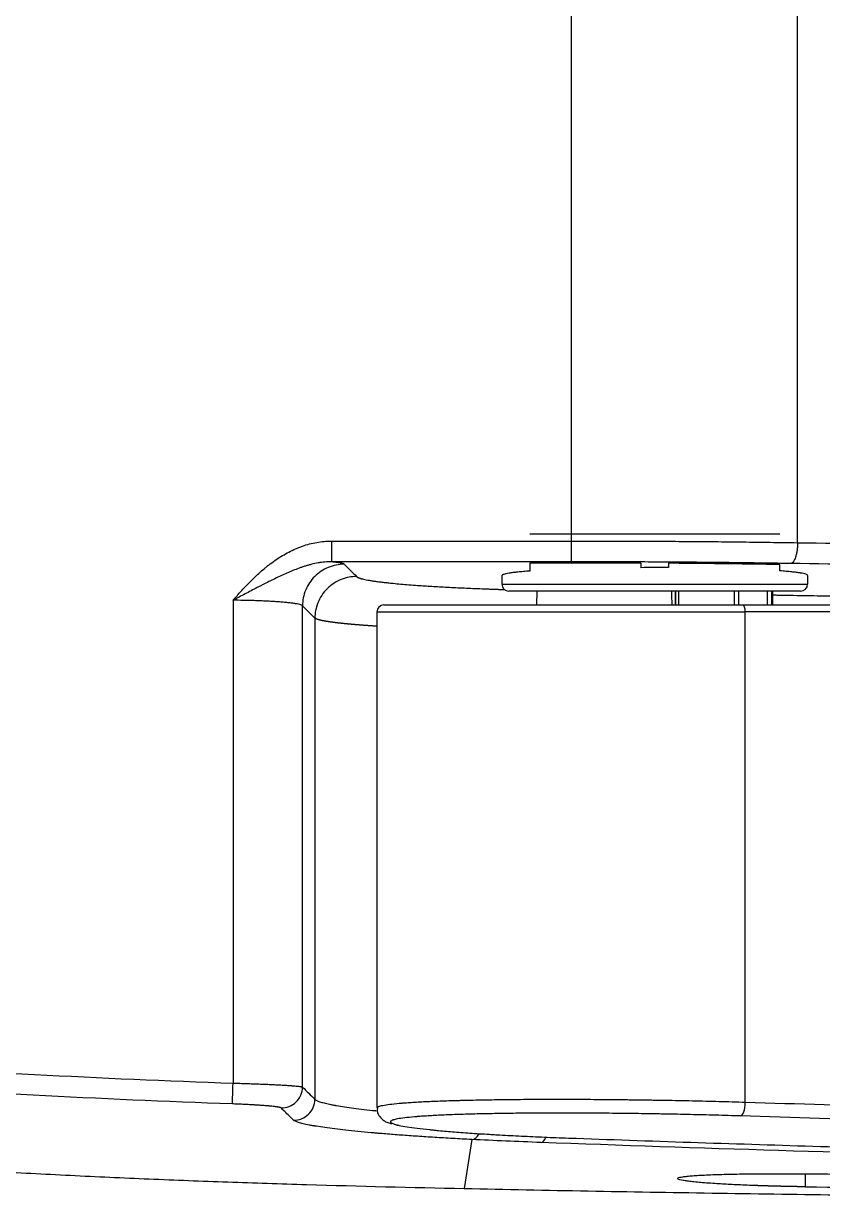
# Model space of a CAD drawing. Header units: millimetres. Extents: x -33000 to 294000, y 0 to 42408.
# Drawn here: x 19338.2 to 19395.7, y 16904.7 to 16989.3 of the extents above; entities that cross this region are included whole.
import ezdxf

# ---------------------------------------------------------------- set-up
doc = ezdxf.new("R2010")
doc.units = ezdxf.units.MM
doc.header["$LTSCALE"] = 50
doc.layers.add('arch', color=8, linetype='Continuous')

msp = doc.modelspace()

# ---------------------------------------------------------------- linework, layer by layer
at = {"layer": 'arch', "linetype": 'Continuous'}
for p, q in [((19374.592, 16952.54), (19392.592, 16952.551)), ((19372.592, 16949.537), (19372.592, 16948.926)), ((19394.592, 16949.55), (19394.592, 16948.926)), ((19372.592, 16948.926), (19394.592, 16948.926)), ((19394.092, 16948.426), (19373.092, 16948.426)), ((19375.098, 16948.425), (19375.092, 16947.423)), ((19392.092, 16947.423), (19392.087, 16948.425)), ((19359.13, 16946.477), (19358.235, 16947.363)), ((19358.235, 16912.709), (19358.235, 16947.363)), ((19364.092, 16947.424), (19389.949, 16947.424)), ((19389.949, 16947.424), (19414.834, 16947.424)), ((19359.13, 16946.477), (19359.13, 16911.826)), ((19363.592, 16946.924), (19363.592, 16911.206)), ((19363.592, 16946.924), (19390.112, 16946.924)), ((19414.997, 16946.924), (19390.112, 16946.924)), ((19370.426, 16908.934), (19369.882, 16905.406))]:
    msp.add_line(p, q, dxfattribs=at)
for centre, start, end in [((19373.092, 16948.926), 180, 270), ((19394.092, 16948.926), 270, 0), ((19364.092, 16946.924), 90, 180)]:
    msp.add_arc(centre, 0.5, start, end, dxfattribs=at)
for centre, major_axis, ratio, start_param, end_param in [((19389.949, 16946.924), (0, 0.5), 0.325982, 4.712389, 6.283185), ((19353.241, 16912.992), (-0.053, -1.499), 0.00001, 0.049886, 1.570771), ((19356.737, 16912.709), (-1.053, -1.068), 0.997302, 0.748005, 2.347892), ((19357.632, 16911.826), (-1.053, -1.068), 0.997304, 0.748443, 2.347461), ((19389.786, 16911.627), (0.032, 0.999), 0.32583, 3.194436, 4.722836), ((19370.457, 16910.432), (-0.076, -1.498), 0.514192, 0.058252, 0.785639), ((19375.457, 16910.215), (-0.055, -1.499), 0.325788, 0.052844, 0.730475)]:
    msp.add_ellipse(centre, major_axis=major_axis, ratio=ratio, start_param=start_param, end_param=end_param, dxfattribs=at)
for points, degree in [([(19377.576, 17257.035), (19377.576, 16952.022)], 1), ([(19393.875, 16951.909), (19393.875, 17257.144)], 1), ([(19360.322, 16952.029), (19366.073, 16952.023), (19371.825, 16952.02), (19377.576, 16952.022)], 3), ([(19377.577, 16950.525), (19371.825, 16950.522), (19366.073, 16950.525), (19360.32, 16950.531)], 3), ([(19377.576, 16950.442), (19376.582, 16950.442), (19375.587, 16950.441), (19374.592, 16950.441)], 3), ([(19374.592, 16950.441), (19374.592, 16950.25), (19374.592, 16950.058), (19374.592, 16949.866)], 3), ([(19382.592, 16950.437), (19382.592, 16950.328), (19382.592, 16950.219), (19382.592, 16950.11)], 3), ([(19384.592, 16950.112), (19384.259, 16950.114), (19383.592, 16950.115), (19382.925, 16950.112), (19382.592, 16950.11)], 3), ([(19384.592, 16950.428), (19384.592, 16950.323), (19384.592, 16950.218), (19384.592, 16950.112)], 3), ([(19392.592, 16949.881), (19392.592, 16950.033), (19392.592, 16950.184), (19392.592, 16950.335)], 3), ([(19362.13, 16949.473), (19361.778, 16949.472), (19361.015, 16949.344), (19359.949, 16948.657), (19359.261, 16947.592), (19359.131, 16946.83), (19359.13, 16946.477)], 3), ([(19384.836, 16947.424), (19384.834, 16947.758), (19384.833, 16948.092), (19384.831, 16948.425)], 3), ([(19385.092, 16947.423), (19385.091, 16947.757), (19385.089, 16948.091), (19385.087, 16948.425)], 3), ([(19385.087, 16948.425), (19385.089, 16948.091), (19385.091, 16947.757), (19385.092, 16947.423)], 3), ([(19385.302, 16948.425), (19385.303, 16948.091), (19385.305, 16947.757), (19385.307, 16947.423)], 3), ([(19389.342, 16947.423), (19389.341, 16947.757), (19389.34, 16948.092), (19389.338, 16948.426)], 3), ([(19389.626, 16948.426), (19389.627, 16948.091), (19389.628, 16947.757), (19389.63, 16947.423)], 3), ([(19391.704, 16947.423), (19391.703, 16947.757), (19391.701, 16948.091), (19391.7, 16948.425)], 3), ([(19391.996, 16948.426), (19391.998, 16948.092), (19391.999, 16947.757), (19392.001, 16947.423)], 3), ([(19353.241, 16947.763), (19353.241, 16936.173), (19353.241, 16924.582), (19353.241, 16912.992)], 3), ([(19390.112, 16911.627), (19390.112, 16923.393), (19390.112, 16935.158), (19390.112, 16946.924)], 3), ([(19358.235, 16912.709), (19358.533, 16912.414), (19358.831, 16912.12), (19359.13, 16911.826)], 3), ([(19390.112, 16911.627), (19397.689, 16911.384), (19405.266, 16911.168), (19412.845, 16910.977)], 3), ([(19412.511, 16909.978), (19404.93, 16910.169), (19397.35, 16910.386), (19389.771, 16910.629)], 3), ([(19375.428, 16908.718), (19374.554, 16908.75), (19372.846, 16908.818), (19371.219, 16908.894), (19370.426, 16908.934)], 3), ([(19394.433, 16905.529), (19394.433, 16905.835), (19394.433, 16906.142), (19394.433, 16906.448)], 3)]:
    msp.add_open_spline(points, degree=degree, dxfattribs=at)
for points, knots in [([(19353.24, 16947.763), (19353.241, 16947.766), (19353.242, 16947.768), (19353.245, 16947.772), (19353.245, 16947.773), (19353.246, 16947.775), (19353.247, 16947.775), (19353.247, 16947.775), (19353.247, 16947.775), (19353.247, 16947.775), (19353.248, 16947.776), (19353.248, 16947.776), (19353.253, 16947.781), (19353.257, 16947.785), (19353.268, 16947.797), (19353.276, 16947.805), (19353.298, 16947.831), (19353.312, 16947.847), (19353.357, 16947.898), (19353.386, 16947.931), (19353.474, 16948.032), (19353.533, 16948.099), (19353.711, 16948.299), (19353.83, 16948.432), (19354.072, 16948.694), (19354.194, 16948.824), (19354.442, 16949.081), (19354.569, 16949.207), (19354.825, 16949.456), (19354.955, 16949.578), (19355.22, 16949.816), (19355.354, 16949.933), (19355.56, 16950.104), (19355.629, 16950.161), (19355.769, 16950.272), (19355.84, 16950.326), (19356.053, 16950.488), (19356.197, 16950.592), (19356.49, 16950.791), (19356.639, 16950.887), (19356.942, 16951.069), (19357.096, 16951.156), (19357.41, 16951.319), (19357.57, 16951.396), (19357.814, 16951.503), (19357.938, 16951.554), (19358.063, 16951.602), (19358.147, 16951.633), (19358.189, 16951.649), (19358.4, 16951.723), (19358.57, 16951.775), (19358.913, 16951.866), (19359.086, 16951.904), (19359.434, 16951.966), (19359.61, 16951.99), (19359.964, 16952.022), (19360.142, 16952.03), (19360.322, 16952.029)], [0, 0, 0, 0, 0.000977, 0.000977, 0.001465, 0.001587, 0.001587, 0.001617, 0.001617, 0.001648, 0.001709, 0.001953, 0.001953, 0.003906, 0.003906, 0.007812, 0.007812, 0.015625, 0.015625, 0.03125, 0.03125, 0.0625, 0.0625, 0.125, 0.125, 0.1875, 0.1875, 0.25, 0.25, 0.3125, 0.3125, 0.375, 0.375, 0.40625, 0.40625, 0.4375, 0.4375, 0.5, 0.5, 0.5625, 0.5625, 0.625, 0.625, 0.6875, 0.6875, 0.71875, 0.734375, 0.734375, 0.75, 0.75, 0.8125, 0.8125, 0.875, 0.875, 0.9375, 0.9375, 1, 1, 1, 1]), ([(19360.322, 16952.029), (19360.322, 16951.934), (19360.322, 16951.839), (19360.321, 16951.653), (19360.321, 16951.561), (19360.321, 16951.385), (19360.321, 16951.3), (19360.321, 16951.14), (19360.321, 16951.065), (19360.321, 16950.928), (19360.321, 16950.865), (19360.32, 16950.754), (19360.32, 16950.706), (19360.32, 16950.627), (19360.32, 16950.596), (19360.32, 16950.55), (19360.32, 16950.536), (19360.32, 16950.531)], [0, 0, 0, 0, 0.125, 0.125, 0.25, 0.25, 0.375, 0.375, 0.5, 0.5, 0.625, 0.625, 0.75, 0.75, 0.875, 0.875, 1, 1, 1, 1]), ([(19377.576, 16952.022), (19377.923, 16952.023), (19378.616, 16952.023), (19379.308, 16952.023), (19380, 16952.023), (19380.346, 16952.022), (19381.038, 16952.021), (19381.383, 16952.021), (19382.074, 16952.02), (19382.419, 16952.019), (19383.109, 16952.017), (19383.454, 16952.016), (19383.971, 16952.013), (19384.143, 16952.013), (19384.488, 16952.011), (19384.66, 16952.01), (19385.175, 16952.007), (19385.518, 16952.005), (19386.201, 16952.001), (19386.542, 16951.998), (19387.221, 16951.992), (19387.559, 16951.989), (19388.234, 16951.983), (19388.571, 16951.979), (19389.075, 16951.974), (19389.242, 16951.972), (19389.577, 16951.968), (19389.744, 16951.966), (19390.245, 16951.96), (19390.578, 16951.955), (19391.241, 16951.947), (19391.572, 16951.942), (19392.232, 16951.933), (19392.891, 16951.923), (19393.548, 16951.914), (19393.875, 16951.909)], [0, 0, 0, 0, 0.0625, 0.125, 0.125, 0.1875, 0.1875, 0.25, 0.25, 0.3125, 0.3125, 0.375, 0.375, 0.40625, 0.40625, 0.4375, 0.4375, 0.5, 0.5, 0.5625, 0.5625, 0.625, 0.625, 0.6875, 0.6875, 0.71875, 0.71875, 0.75, 0.75, 0.8125, 0.8125, 0.875, 0.875, 0.9375, 1, 1, 1, 1]), ([(19377.576, 16952.022), (19377.576, 16951.928), (19377.576, 16951.833), (19377.576, 16951.646), (19377.576, 16951.555), (19377.576, 16951.378), (19377.576, 16951.294), (19377.576, 16951.134), (19377.577, 16951.059), (19377.577, 16950.921), (19377.577, 16950.858), (19377.577, 16950.748), (19377.577, 16950.7), (19377.577, 16950.62), (19377.577, 16950.589), (19377.577, 16950.543), (19377.577, 16950.529), (19377.577, 16950.525)], [0, 0, 0, 0, 0.125, 0.125, 0.25, 0.25, 0.375, 0.375, 0.5, 0.5, 0.625, 0.625, 0.75, 0.75, 0.875, 0.875, 1, 1, 1, 1]), ([(19393.875, 16951.909), (19393.874, 16951.814), (19393.87, 16951.719), (19393.855, 16951.532), (19393.845, 16951.441), (19393.82, 16951.264), (19393.805, 16951.179), (19393.769, 16951.019), (19393.749, 16950.944), (19393.704, 16950.807), (19393.68, 16950.744), (19393.628, 16950.634), (19393.6, 16950.586), (19393.543, 16950.506), (19393.513, 16950.475), (19393.453, 16950.429), (19393.422, 16950.416), (19393.391, 16950.411)], [0, 0, 0, 0, 0.125, 0.125, 0.25, 0.25, 0.375, 0.375, 0.5, 0.5, 0.625, 0.625, 0.75, 0.75, 0.875, 0.875, 1, 1, 1, 1]), ([(19393.875, 16951.909), (19397.461, 16951.854), (19401.047, 16951.802), (19408.218, 16951.705), (19411.804, 16951.661), (19415.389, 16951.62)], [0, 0, 0, 0, 0.5, 0.5, 1, 1, 1, 1]), ([(19360.318, 16950.531), (19360.157, 16950.533), (19359.997, 16950.527), (19359.759, 16950.507), (19359.68, 16950.498), (19359.522, 16950.478), (19359.444, 16950.466), (19359.209, 16950.426), (19359.054, 16950.394), (19358.823, 16950.337), (19358.746, 16950.316), (19358.593, 16950.274), (19358.517, 16950.251), (19358.365, 16950.204), (19358.29, 16950.179), (19358.14, 16950.128), (19358.066, 16950.102), (19357.843, 16950.02), (19357.696, 16949.963), (19357.477, 16949.873), (19357.404, 16949.843), (19357.259, 16949.781), (19357.187, 16949.75), (19356.97, 16949.654), (19356.826, 16949.589), (19356.539, 16949.455), (19356.395, 16949.387), (19356.18, 16949.283), (19356.109, 16949.248), (19355.966, 16949.177), (19355.894, 16949.142), (19355.68, 16949.035), (19355.537, 16948.963), (19355.322, 16948.854), (19355.251, 16948.818), (19355.108, 16948.744), (19355.036, 16948.708), (19354.821, 16948.597), (19354.678, 16948.522), (19354.391, 16948.371), (19354.248, 16948.295), (19353.961, 16948.143), (19353.817, 16948.067), (19353.601, 16947.953), (19353.528, 16947.915), (19353.42, 16947.858), (19353.384, 16947.839), (19353.33, 16947.811), (19353.312, 16947.801), (19353.284, 16947.787), (19353.275, 16947.783), (19353.262, 16947.776), (19353.257, 16947.774), (19353.252, 16947.772), (19353.252, 16947.772), (19353.251, 16947.771), (19353.251, 16947.771), (19353.25, 16947.771), (19353.248, 16947.77), (19353.247, 16947.769), (19353.244, 16947.766), (19353.242, 16947.765), (19353.24, 16947.763)], [0, 0, 0, 0, 0.0625, 0.0625, 0.09375, 0.09375, 0.125, 0.125, 0.1875, 0.1875, 0.21875, 0.21875, 0.25, 0.25, 0.28125, 0.28125, 0.3125, 0.3125, 0.375, 0.375, 0.40625, 0.40625, 0.4375, 0.4375, 0.5, 0.5, 0.5625, 0.5625, 0.59375, 0.59375, 0.625, 0.625, 0.6875, 0.6875, 0.71875, 0.71875, 0.75, 0.75, 0.8125, 0.8125, 0.875, 0.875, 0.9375, 0.9375, 0.96875, 0.96875, 0.984375, 0.984375, 0.992188, 0.992188, 0.996094, 0.996094, 0.998047, 0.998047, 0.998169, 0.998169, 0.998291, 0.998291, 0.998535, 0.999023, 0.999023, 1, 1, 1, 1]), ([(19361.234, 16950.359), (19361.038, 16950.359), (19360.842, 16950.339), (19360.458, 16950.262), (19360.269, 16950.205), (19359.907, 16950.054), (19359.733, 16949.961), (19359.407, 16949.743), (19359.255, 16949.618), (19358.977, 16949.341), (19358.852, 16949.189), (19358.634, 16948.863), (19358.541, 16948.689), (19358.39, 16948.327), (19358.332, 16948.139), (19358.255, 16947.755), (19358.235, 16947.559), (19358.235, 16947.363)], [0, 0, 0, 0, 0.125, 0.125, 0.25, 0.25, 0.375, 0.375, 0.5, 0.5, 0.625, 0.625, 0.75, 0.75, 0.875, 0.875, 1, 1, 1, 1]), ([(19361.234, 16950.359), (19361.233, 16950.36), (19361.231, 16950.361), (19361.229, 16950.363), (19361.226, 16950.366), (19361.223, 16950.368), (19361.22, 16950.37), (19361.216, 16950.372), (19361.213, 16950.375), (19361.209, 16950.377), (19361.205, 16950.379), (19361.2, 16950.381), (19361.196, 16950.383), (19361.191, 16950.386), (19361.186, 16950.388), (19361.181, 16950.39), (19361.175, 16950.392), (19361.17, 16950.394), (19361.164, 16950.396), (19361.158, 16950.399), (19361.152, 16950.401), (19361.145, 16950.403), (19361.139, 16950.405), (19361.132, 16950.407), (19361.125, 16950.409), (19361.118, 16950.411), (19361.11, 16950.413), (19361.103, 16950.415), (19361.095, 16950.417), (19361.087, 16950.419), (19361.079, 16950.421), (19361.071, 16950.423), (19361.063, 16950.425), (19361.054, 16950.427), (19361.046, 16950.429), (19361.037, 16950.431), (19361.028, 16950.433), (19361.019, 16950.435), (19361.009, 16950.437), (19361, 16950.439), (19360.99, 16950.441), (19360.981, 16950.443), (19360.971, 16950.445), (19360.961, 16950.447), (19360.951, 16950.449), (19360.941, 16950.451), (19360.93, 16950.453), (19360.92, 16950.454), (19360.909, 16950.456), (19360.898, 16950.458), (19360.888, 16950.46), (19360.877, 16950.462), (19360.866, 16950.464), (19360.854, 16950.465), (19360.843, 16950.467), (19360.832, 16950.469), (19360.82, 16950.471), (19360.809, 16950.472), (19360.797, 16950.474), (19360.785, 16950.476), (19360.773, 16950.478), (19360.761, 16950.479), (19360.749, 16950.481), (19360.737, 16950.483), (19360.724, 16950.485), (19360.712, 16950.486), (19360.7, 16950.488), (19360.689, 16950.489), (19360.681, 16950.49), (19360.673, 16950.491), (19360.664, 16950.493), (19360.652, 16950.494), (19360.638, 16950.496), (19360.622, 16950.498), (19360.604, 16950.5), (19360.583, 16950.503), (19360.56, 16950.505), (19360.534, 16950.508), (19360.505, 16950.512), (19360.474, 16950.515), (19360.439, 16950.519), (19360.402, 16950.523), (19360.361, 16950.527), (19360.333, 16950.53), (19360.318, 16950.531)], [0, 0, 0, 0, 0.012706, 0.025369, 0.037989, 0.050565, 0.063098, 0.075587, 0.088033, 0.100436, 0.112796, 0.125113, 0.137387, 0.149618, 0.161805, 0.17395, 0.186052, 0.198111, 0.210128, 0.222101, 0.234032, 0.24592, 0.257765, 0.269567, 0.281327, 0.293044, 0.304718, 0.316349, 0.327938, 0.339485, 0.350988, 0.362449, 0.373867, 0.385243, 0.396576, 0.407866, 0.419114, 0.430319, 0.441482, 0.452601, 0.463679, 0.474713, 0.485705, 0.496654, 0.507561, 0.518425, 0.529246, 0.540025, 0.550761, 0.561454, 0.572105, 0.582712, 0.593277, 0.6038, 0.61428, 0.624717, 0.635111, 0.645462, 0.655771, 0.666037, 0.67626, 0.68644, 0.696578, 0.706673, 0.716725, 0.726734, 0.7367, 0.746623, 0.75094, 0.756792, 0.764181, 0.773106, 0.783567, 0.795565, 0.809098, 0.824168, 0.840774, 0.858915, 0.878592, 0.899804, 0.922552, 0.946834, 0.97265, 1, 1, 1, 1]), ([(19361.234, 16950.359), (19361.383, 16950.212), (19361.682, 16949.916), (19361.981, 16949.621), (19362.13, 16949.473)], [0, 0, 0, 0, 0.498903, 1, 1, 1, 1]), ([(19374.592, 16949.866), (19374.432, 16949.854), (19374.28, 16949.842), (19373.994, 16949.817), (19373.86, 16949.804), (19373.703, 16949.788), (19373.673, 16949.785), (19373.612, 16949.778), (19373.524, 16949.768), (19373.441, 16949.758), (19373.284, 16949.737), (19373.095, 16949.71), (19372.873, 16949.668), (19372.766, 16949.64), (19372.701, 16949.618), (19372.682, 16949.611), (19372.658, 16949.6), (19372.65, 16949.596), (19372.637, 16949.589), (19372.631, 16949.585), (19372.603, 16949.567), (19372.592, 16949.552), (19372.592, 16949.537)], [0, 0, 0, 0, 0.125, 0.125, 0.25, 0.25, 0.28125, 0.28125, 0.3125, 0.375, 0.375, 0.5, 0.625, 0.75, 0.75, 0.8125, 0.8125, 0.84375, 0.84375, 0.875, 0.875, 1, 1, 1, 1]), ([(19382.592, 16950.437), (19382.384, 16950.438), (19382.175, 16950.438), (19381.758, 16950.439), (19381.549, 16950.44), (19380.923, 16950.441), (19380.505, 16950.441), (19379.669, 16950.442), (19379.25, 16950.442), (19378.413, 16950.442), (19377.995, 16950.442), (19377.576, 16950.442)], [0, 0, 0, 0, 0.125, 0.125, 0.25, 0.25, 0.5, 0.5, 0.75, 0.75, 1, 1, 1, 1]), ([(19393.39, 16950.411), (19393.072, 16950.416), (19392.436, 16950.425), (19391.796, 16950.435), (19391.156, 16950.444), (19390.835, 16950.448), (19390.191, 16950.457), (19389.868, 16950.461), (19389.383, 16950.467), (19389.221, 16950.469), (19388.896, 16950.473), (19388.733, 16950.475), (19388.244, 16950.481), (19387.918, 16950.484), (19387.263, 16950.491), (19386.935, 16950.494), (19386.276, 16950.5), (19385.615, 16950.505), (19384.95, 16950.51), (19384.45, 16950.512), (19384.283, 16950.513), (19383.949, 16950.515), (19383.781, 16950.516), (19383.28, 16950.518), (19382.945, 16950.519), (19382.276, 16950.521), (19381.941, 16950.522), (19381.271, 16950.523), (19380.935, 16950.524), (19380.264, 16950.524), (19379.928, 16950.525), (19379.257, 16950.525), (19378.585, 16950.525), (19377.913, 16950.525), (19377.577, 16950.525)], [0, 0, 0, 0, 0.0625, 0.125, 0.125, 0.1875, 0.1875, 0.25, 0.25, 0.28125, 0.28125, 0.3125, 0.3125, 0.375, 0.375, 0.4375, 0.4375, 0.5, 0.5625, 0.5625, 0.59375, 0.59375, 0.625, 0.625, 0.6875, 0.6875, 0.75, 0.75, 0.8125, 0.8125, 0.875, 0.875, 0.9375, 1, 1, 1, 1]), ([(19392.592, 16950.335), (19392.266, 16950.34), (19391.612, 16950.35), (19390.956, 16950.359), (19390.298, 16950.369), (19389.969, 16950.373), (19389.307, 16950.382), (19388.976, 16950.386), (19388.31, 16950.394), (19387.976, 16950.398), (19387.473, 16950.404), (19387.305, 16950.405), (19386.969, 16950.409), (19386.8, 16950.411), (19386.293, 16950.415), (19385.954, 16950.418), (19385.275, 16950.423), (19384.934, 16950.426), (19384.592, 16950.428)], [0, 0, 0, 0, 0.125, 0.25, 0.25, 0.375, 0.375, 0.5, 0.5, 0.625, 0.625, 0.6875, 0.6875, 0.75, 0.75, 0.875, 0.875, 1, 1, 1, 1]), ([(19394.592, 16949.55), (19394.592, 16949.565), (19394.581, 16949.58), (19394.538, 16949.61), (19394.474, 16949.639), (19394.368, 16949.668), (19394.24, 16949.697), (19394.166, 16949.711), (19394.06, 16949.729), (19394.038, 16949.732), (19393.992, 16949.739), (19393.969, 16949.743), (19393.897, 16949.753), (19393.847, 16949.76), (19393.689, 16949.781), (19393.459, 16949.807), (19393.059, 16949.845), (19392.754, 16949.87), (19392.592, 16949.881)], [0, 0, 0, 0, 0.125, 0.125, 0.25, 0.375, 0.375, 0.5, 0.5, 0.53125, 0.53125, 0.5625, 0.5625, 0.625, 0.625, 0.75, 0.875, 1, 1, 1, 1]), ([(19414.911, 16950.122), (19411.324, 16950.163), (19407.738, 16950.208), (19400.564, 16950.304), (19396.977, 16950.356), (19393.39, 16950.411)], [0, 0, 0, 0, 0.5, 0.5, 1, 1, 1, 1]), ([(19362.13, 16949.473), (19362.132, 16949.471), (19362.135, 16949.469), (19362.139, 16949.465), (19362.144, 16949.461), (19362.149, 16949.458), (19362.154, 16949.454), (19362.159, 16949.45), (19362.164, 16949.446), (19362.17, 16949.443), (19362.176, 16949.439), (19362.182, 16949.435), (19362.189, 16949.431), (19362.195, 16949.428), (19362.202, 16949.424), (19362.209, 16949.42), (19362.216, 16949.417), (19362.224, 16949.413), (19362.231, 16949.409), (19362.239, 16949.406), (19362.247, 16949.402), (19362.256, 16949.398), (19362.264, 16949.394), (19362.273, 16949.391), (19362.282, 16949.387), (19362.291, 16949.383), (19362.3, 16949.38), (19362.31, 16949.376), (19362.32, 16949.372), (19362.33, 16949.369), (19362.34, 16949.365), (19362.35, 16949.361), (19362.361, 16949.358), (19362.372, 16949.354), (19362.383, 16949.35), (19362.394, 16949.347), (19362.406, 16949.343), (19362.418, 16949.34), (19362.429, 16949.336), (19362.442, 16949.332), (19362.454, 16949.329), (19362.467, 16949.325), (19362.479, 16949.321), (19362.492, 16949.318), (19362.506, 16949.314), (19362.519, 16949.311), (19362.533, 16949.307), (19362.595, 16949.291), (19362.718, 16949.262), (19362.924, 16949.221), (19363.159, 16949.18), (19363.423, 16949.14), (19363.716, 16949.1), (19364.037, 16949.06), (19364.386, 16949.022), (19364.803, 16948.979), (19365.3, 16948.933), (19365.887, 16948.885), (19366.466, 16948.842), (19367.024, 16948.804), (19367.549, 16948.771), (19368.097, 16948.738), (19368.668, 16948.707), (19369.26, 16948.677), (19369.872, 16948.648), (19370.504, 16948.62), (19370.976, 16948.601), (19371.274, 16948.589), (19371.391, 16948.585), (19371.509, 16948.58), (19371.628, 16948.576), (19371.747, 16948.571), (19371.866, 16948.567), (19371.986, 16948.562), (19372.106, 16948.558), (19372.227, 16948.554), (19372.348, 16948.55), (19372.47, 16948.545), (19372.552, 16948.543), (19372.592, 16948.541)], [0, 0, 0, 0, 0.003412, 0.006821, 0.010227, 0.01363, 0.01703, 0.020427, 0.023821, 0.027212, 0.030601, 0.033986, 0.037369, 0.040748, 0.044125, 0.0475, 0.050871, 0.05424, 0.057607, 0.06097, 0.064332, 0.06769, 0.071047, 0.0744, 0.077752, 0.0811, 0.084447, 0.087791, 0.091133, 0.094473, 0.09781, 0.101145, 0.104478, 0.107809, 0.111138, 0.114465, 0.11779, 0.121112, 0.124433, 0.127752, 0.131069, 0.134384, 0.137697, 0.141009, 0.144318, 0.147626, 0.150933, 0.154237, 0.192347, 0.230438, 0.268563, 0.306777, 0.345068, 0.383323, 0.421594, 0.459933, 0.510938, 0.561875, 0.612871, 0.651116, 0.689316, 0.727523, 0.765792, 0.804097, 0.842347, 0.880594, 0.91889, 0.925666, 0.932438, 0.939206, 0.945971, 0.952733, 0.959492, 0.966248, 0.973002, 0.979754, 0.986504, 0.993252, 1, 1, 1, 1]), ([(19372.592, 16948.541), (19372.613, 16948.541), (19372.655, 16948.539), (19372.717, 16948.537), (19372.759, 16948.536), (19372.78, 16948.535)], [0, 0, 0, 0, 0.33335, 0.666682, 1, 1, 1, 1]), ([(19392.089, 16948.148), (19392.186, 16948.146), (19392.928, 16948.133), (19394.319, 16948.108), (19396.263, 16948.074), (19398.212, 16948.04), (19400.168, 16948.007), (19402.13, 16947.974), (19404.097, 16947.942), (19406.071, 16947.91), (19408.05, 16947.878), (19410.035, 16947.846), (19411.36, 16947.826), (19412.024, 16947.816)], [0, 0, 0, 0, 0.014537, 0.111755, 0.209267, 0.307073, 0.405173, 0.503569, 0.602261, 0.70125, 0.800535, 0.900119, 1, 1, 1, 1]), ([(19358.235, 16947.363), (19358.224, 16947.379), (19358.202, 16947.395), (19358.136, 16947.426), (19358.093, 16947.441), (19357.986, 16947.47), (19357.924, 16947.484), (19357.782, 16947.511), (19357.702, 16947.524), (19357.529, 16947.549), (19357.436, 16947.56), (19357.237, 16947.583), (19357.131, 16947.594), (19356.911, 16947.615), (19356.796, 16947.625), (19356.559, 16947.643), (19356.436, 16947.652), (19356.187, 16947.669), (19356.059, 16947.677), (19355.801, 16947.692), (19355.67, 16947.698), (19355.408, 16947.711), (19355.275, 16947.717), (19355.011, 16947.727), (19354.879, 16947.732), (19354.485, 16947.745), (19354.226, 16947.751), (19353.721, 16947.76), (19353.476, 16947.763), (19353.241, 16947.763)], [0, 0, 0, 0, 0.0625, 0.0625, 0.125, 0.125, 0.1875, 0.1875, 0.25, 0.25, 0.3125, 0.3125, 0.375, 0.375, 0.4375, 0.4375, 0.5, 0.5, 0.5625, 0.5625, 0.625, 0.625, 0.6875, 0.6875, 0.75, 0.75, 0.875, 0.875, 1, 1, 1, 1]), ([(19363.559, 16945.892), (19363.55, 16945.893), (19363.517, 16945.895), (19363.46, 16945.899), (19363.39, 16945.904), (19363.32, 16945.908), (19363.251, 16945.913), (19363.182, 16945.918), (19363.113, 16945.923), (19363.045, 16945.928), (19362.977, 16945.933), (19362.91, 16945.938), (19362.843, 16945.943), (19362.776, 16945.947), (19362.71, 16945.952), (19362.644, 16945.957), (19362.578, 16945.962), (19362.513, 16945.967), (19362.449, 16945.973), (19362.385, 16945.978), (19362.321, 16945.983), (19362.258, 16945.988), (19362.195, 16945.993), (19362.132, 16945.998), (19362.07, 16946.003), (19362.009, 16946.009), (19361.948, 16946.014), (19361.888, 16946.019), (19361.828, 16946.024), (19361.768, 16946.03), (19361.709, 16946.035), (19361.651, 16946.04), (19361.593, 16946.046), (19361.535, 16946.051), (19361.478, 16946.057), (19361.422, 16946.062), (19361.366, 16946.067), (19361.31, 16946.073), (19361.255, 16946.078), (19361.201, 16946.084), (19361.147, 16946.089), (19361.094, 16946.095), (19361.041, 16946.101), (19360.989, 16946.106), (19360.938, 16946.112), (19360.887, 16946.118), (19360.837, 16946.123), (19360.787, 16946.129), (19360.738, 16946.135), (19360.689, 16946.14), (19360.641, 16946.146), (19360.594, 16946.152), (19360.547, 16946.158), (19360.501, 16946.164), (19360.456, 16946.169), (19360.411, 16946.175), (19360.367, 16946.181), (19360.323, 16946.187), (19360.28, 16946.193), (19360.238, 16946.199), (19360.197, 16946.205), (19360.156, 16946.211), (19360.116, 16946.217), (19360.076, 16946.223), (19360.037, 16946.229), (19359.999, 16946.235), (19359.962, 16946.241), (19359.925, 16946.248), (19359.889, 16946.254), (19359.854, 16946.26), (19359.819, 16946.266), (19359.786, 16946.272), (19359.752, 16946.279), (19359.72, 16946.285), (19359.688, 16946.291), (19359.658, 16946.298), (19359.628, 16946.304), (19359.598, 16946.31), (19359.57, 16946.317), (19359.542, 16946.323), (19359.515, 16946.33), (19359.489, 16946.336), (19359.463, 16946.342), (19359.439, 16946.349), (19359.415, 16946.356), (19359.392, 16946.362), (19359.37, 16946.369), (19359.348, 16946.375), (19359.328, 16946.382), (19359.308, 16946.388), (19359.289, 16946.395), (19359.271, 16946.402), (19359.254, 16946.408), (19359.237, 16946.415), (19359.222, 16946.422), (19359.207, 16946.429), (19359.194, 16946.436), (19359.181, 16946.442), (19359.169, 16946.449), (19359.158, 16946.456), (19359.147, 16946.463), (19359.138, 16946.47), (19359.133, 16946.474), (19359.13, 16946.477)], [0, 0, 0, 0, 0.003521, 0.012494, 0.021487, 0.0305, 0.039533, 0.048586, 0.057659, 0.066752, 0.075865, 0.084999, 0.094152, 0.103325, 0.112518, 0.121732, 0.130965, 0.140219, 0.149492, 0.158786, 0.168099, 0.177433, 0.186786, 0.19616, 0.205554, 0.214967, 0.224401, 0.233855, 0.243329, 0.252823, 0.262337, 0.271871, 0.281425, 0.290999, 0.300593, 0.310207, 0.319841, 0.329495, 0.339169, 0.348863, 0.358578, 0.368312, 0.378066, 0.387841, 0.397635, 0.40745, 0.417284, 0.427139, 0.437013, 0.446908, 0.456823, 0.466757, 0.476712, 0.486687, 0.496682, 0.506697, 0.516732, 0.526786, 0.536861, 0.546956, 0.557072, 0.567207, 0.577362, 0.587537, 0.597732, 0.607947, 0.618183, 0.628438, 0.638713, 0.649009, 0.659324, 0.66966, 0.680015, 0.690391, 0.700786, 0.711202, 0.721638, 0.732094, 0.742569, 0.753065, 0.763581, 0.774117, 0.784673, 0.795249, 0.805845, 0.816461, 0.827097, 0.837753, 0.848429, 0.859125, 0.869842, 0.880578, 0.891334, 0.902111, 0.912907, 0.923724, 0.93456, 0.945417, 0.956293, 0.96719, 0.978107, 0.989043, 1, 1, 1, 1]), ([(19324.646, 16914.551), (19327.025, 16914.367), (19329.406, 16914.198), (19334.169, 16913.889), (19336.552, 16913.749), (19343.702, 16913.366), (19348.471, 16913.161), (19353.241, 16912.992)], [0, 0, 0, 0, 0.25, 0.25, 0.5, 0.5, 1, 1, 1, 1]), ([(19353.188, 16911.495), (19348.407, 16911.664), (19343.628, 16911.87), (19336.462, 16912.254), (19334.074, 16912.394), (19329.3, 16912.704), (19326.914, 16912.873), (19324.53, 16913.058)], [0, 0, 0, 0, 0.5, 0.5, 0.75, 0.75, 1, 1, 1, 1]), ([(19353.241, 16912.992), (19353.401, 16912.988), (19353.559, 16912.984), (19353.873, 16912.975), (19354.185, 16912.966), (19354.492, 16912.956), (19354.72, 16912.948), (19354.795, 16912.946), (19354.908, 16912.941), (19354.946, 16912.94), (19355.021, 16912.937), (19355.058, 16912.936), (19355.242, 16912.929), (19355.529, 16912.918), (19355.802, 16912.906), (19356.067, 16912.894), (19356.196, 16912.887), (19356.353, 16912.879), (19356.384, 16912.878), (19356.446, 16912.875), (19356.537, 16912.87), (19356.625, 16912.865), (19356.797, 16912.855), (19357.015, 16912.842), (19357.21, 16912.829), (19357.349, 16912.819), (19357.394, 16912.816), (19357.458, 16912.811), (19357.48, 16912.809), (19357.521, 16912.806), (19357.542, 16912.805), (19357.642, 16912.796), (19357.788, 16912.783), (19357.906, 16912.77), (19358.01, 16912.758), (19358.056, 16912.751), (19358.113, 16912.742), (19358.131, 16912.739), (19358.162, 16912.733), (19358.175, 16912.73), (19358.21, 16912.72), (19358.226, 16912.715), (19358.235, 16912.709)], [0, 0, 0, 0, 0.0625, 0.0625, 0.125, 0.1875, 0.1875, 0.21875, 0.21875, 0.234375, 0.234375, 0.25, 0.25, 0.3125, 0.375, 0.375, 0.4375, 0.4375, 0.453125, 0.453125, 0.46875, 0.5, 0.5, 0.5625, 0.625, 0.625, 0.65625, 0.65625, 0.671875, 0.671875, 0.6875, 0.6875, 0.75, 0.8125, 0.8125, 0.875, 0.875, 0.90625, 0.90625, 0.9375, 0.9375, 1, 1, 1, 1]), ([(19359.13, 16911.826), (19359.157, 16911.798), (19359.199, 16911.77), (19359.315, 16911.712), (19359.462, 16911.654), (19359.772, 16911.565), (19360.04, 16911.504), (19360.264, 16911.458), (19360.382, 16911.435), (19360.529, 16911.408), (19360.595, 16911.397), (19360.639, 16911.389), (19360.661, 16911.385), (19360.864, 16911.35), (19361.058, 16911.319), (19361.473, 16911.257), (19361.915, 16911.195), (19362.658, 16911.103), (19363.222, 16911.04), (19363.526, 16911.008), (19363.542, 16911.006)], [0, 0, 0, 0, 0.11043, 0.11043, 0.22086, 0.33129, 0.44172, 0.44172, 0.496936, 0.524543, 0.538347, 0.538347, 0.552151, 0.552151, 0.662581, 0.662581, 0.773011, 0.883441, 0.993871, 1, 1, 1, 1]), ([(19363.592, 16911.208), (19363.593, 16911.219), (19363.597, 16911.23), (19363.617, 16911.257), (19363.637, 16911.272), (19363.679, 16911.294), (19363.695, 16911.302), (19363.722, 16911.313), (19363.732, 16911.316), (19363.752, 16911.324), (19363.763, 16911.327), (19363.862, 16911.36), (19363.982, 16911.387), (19364.283, 16911.441), (19364.464, 16911.466), (19364.887, 16911.515), (19365.129, 16911.539), (19365.437, 16911.564), (19365.472, 16911.567), (19365.542, 16911.572), (19365.578, 16911.575), (19365.687, 16911.583), (19365.909, 16911.599), (19366.146, 16911.615), (19366.639, 16911.644), (19367.35, 16911.681), (19368.164, 16911.712), (19368.815, 16911.734), (19369.038, 16911.741), (19369.326, 16911.749), (19369.383, 16911.751), (19369.5, 16911.754), (19369.559, 16911.755), (19369.736, 16911.76), (19369.855, 16911.763), (19370.457, 16911.778), (19370.957, 16911.788), (19371.995, 16911.805), (19372.532, 16911.812), (19373.643, 16911.824), (19374.217, 16911.828), (19374.884, 16911.831), (19374.958, 16911.831), (19375.108, 16911.832), (19375.332, 16911.833), (19375.558, 16911.834), (19376.01, 16911.835), (19376.314, 16911.835), (19377.233, 16911.835), (19377.855, 16911.833), (19379.115, 16911.827), (19379.754, 16911.823), (19380.726, 16911.814), (19381.052, 16911.81), (19381.544, 16911.805), (19381.709, 16911.803), (19382.037, 16911.799), (19382.202, 16911.797), (19382.696, 16911.79), (19383.026, 16911.786), (19383.521, 16911.778), (19383.687, 16911.775), (19384.016, 16911.77), (19384.181, 16911.767), (19385.002, 16911.753), (19385.653, 16911.74), (19386.945, 16911.712), (19387.586, 16911.697), (19388.857, 16911.664), (19389.487, 16911.646), (19390.112, 16911.627)], [0, 0, 0, 0, 0.018747, 0.018747, 0.04457, 0.04457, 0.057481, 0.057481, 0.063936, 0.063936, 0.070392, 0.070392, 0.122037, 0.122037, 0.173682, 0.173682, 0.225327, 0.225327, 0.231782, 0.231782, 0.238238, 0.238238, 0.251149, 0.276972, 0.276972, 0.328616, 0.380261, 0.380261, 0.406084, 0.406084, 0.412539, 0.412539, 0.418995, 0.418995, 0.431906, 0.431906, 0.483551, 0.483551, 0.535196, 0.535196, 0.586841, 0.586841, 0.593297, 0.593297, 0.599752, 0.612663, 0.612663, 0.638486, 0.638486, 0.690131, 0.690131, 0.741776, 0.741776, 0.767598, 0.767598, 0.780509, 0.780509, 0.79342, 0.79342, 0.819243, 0.819243, 0.832154, 0.832154, 0.845065, 0.845065, 0.89671, 0.89671, 0.948355, 0.948355, 1, 1, 1, 1]), ([(19356.689, 16911.211), (19356.683, 16911.217), (19356.672, 16911.223), (19356.639, 16911.235), (19356.597, 16911.247), (19356.534, 16911.26), (19356.479, 16911.269), (19356.459, 16911.273), (19356.427, 16911.278), (19356.417, 16911.279), (19356.395, 16911.282), (19356.338, 16911.291), (19356.223, 16911.305), (19356.043, 16911.325), (19355.906, 16911.338), (19355.814, 16911.346), (19355.795, 16911.348), (19355.758, 16911.351), (19355.701, 16911.356), (19355.642, 16911.361), (19355.521, 16911.371), (19355.354, 16911.384), (19355.174, 16911.396), (19355.034, 16911.405), (19354.987, 16911.408), (19354.914, 16911.413), (19354.89, 16911.414), (19354.841, 16911.417), (19354.718, 16911.425), (19354.491, 16911.437), (19354.179, 16911.453), (19353.963, 16911.464), (19353.799, 16911.471), (19353.744, 16911.473), (19353.634, 16911.478), (19353.578, 16911.48), (19353.412, 16911.487), (19353.3, 16911.491), (19353.188, 16911.495)], [0, 0, 0, 0, 0.0625, 0.0625, 0.125, 0.1875, 0.1875, 0.21875, 0.21875, 0.234375, 0.234375, 0.25, 0.3125, 0.375, 0.4375, 0.4375, 0.453125, 0.453125, 0.46875, 0.5, 0.5, 0.5625, 0.625, 0.625, 0.65625, 0.65625, 0.671875, 0.671875, 0.6875, 0.75, 0.8125, 0.875, 0.875, 0.90625, 0.90625, 0.9375, 0.9375, 1, 1, 1, 1]), ([(19357.586, 16910.329), (19357.533, 16910.38), (19357.481, 16910.432), (19357.219, 16910.689), (19357.01, 16910.895), (19356.763, 16911.138), (19356.726, 16911.175), (19356.689, 16911.211)], [0, 0, 0, 0, 0.175122, 0.175122, 0.875608, 0.875608, 1, 1, 1, 1]), ([(19363.625, 16911.207), (19363.613, 16911.13), (19363.599, 16910.896), (19363.797, 16910.555), (19364.041, 16910.325), (19364.285, 16910.188), (19364.462, 16910.115), (19364.603, 16910.078), (19364.646, 16910.068)], [0, 0, 0, 0, 0.075719, 0.245634, 0.40836, 0.601237, 0.878176, 1, 1, 1, 1]), ([(19370.426, 16908.934), (19369.958, 16908.958), (19369.502, 16908.982), (19368.61, 16909.032), (19367.741, 16909.083), (19366.501, 16909.163), (19365.324, 16909.247), (19364.583, 16909.304), (19364.043, 16909.348), (19363.866, 16909.363), (19363.648, 16909.382), (19363.605, 16909.385), (19363.518, 16909.393), (19363.39, 16909.404), (19363.263, 16909.415), (19362.845, 16909.453), (19362.205, 16909.513), (19361.332, 16909.605), (19360.543, 16909.697), (19360.073, 16909.759), (19359.633, 16909.821), (19359.427, 16909.852), (19359.212, 16909.887), (19359.188, 16909.891), (19359.141, 16909.899), (19359.072, 16909.911), (19358.915, 16909.938), (19358.79, 16909.961), (19358.552, 16910.007), (19358.268, 16910.067), (19357.938, 16910.157), (19357.782, 16910.215), (19357.659, 16910.272), (19357.614, 16910.301), (19357.586, 16910.329)], [0, 0, 0, 0, 0.0625, 0.0625, 0.125, 0.1875, 0.25, 0.3125, 0.3125, 0.34375, 0.34375, 0.351563, 0.351563, 0.359375, 0.375, 0.375, 0.4375, 0.5, 0.5625, 0.625, 0.625, 0.6875, 0.6875, 0.695312, 0.695312, 0.703125, 0.71875, 0.75, 0.75, 0.8125, 0.875, 0.9375, 0.9375, 1, 1, 1, 1]), ([(19364.761, 16910.339), (19364.754, 16910.337), (19364.747, 16910.335), (19364.73, 16910.329), (19364.72, 16910.325), (19364.7, 16910.318), (19364.691, 16910.314), (19364.665, 16910.303), (19364.65, 16910.296), (19364.61, 16910.273), (19364.591, 16910.258), (19364.558, 16910.212), (19364.574, 16910.15), (19364.71, 16910.085), (19364.835, 16910.043), (19364.864, 16910.034), (19364.895, 16910.025)], [0, 0, 0, 0, 0.024325, 0.024325, 0.061633, 0.061633, 0.098941, 0.098941, 0.173556, 0.173556, 0.322788, 0.322788, 0.621251, 0.919713, 0.919713, 1, 1, 1, 1]), ([(19389.771, 16910.629), (19389.178, 16910.648), (19388.579, 16910.665), (19387.371, 16910.698), (19386.762, 16910.713), (19385.534, 16910.741), (19384.915, 16910.754), (19384.135, 16910.768), (19383.979, 16910.771), (19383.666, 16910.777), (19383.508, 16910.779), (19383.038, 16910.787), (19382.724, 16910.792), (19382.255, 16910.798), (19382.099, 16910.8), (19381.786, 16910.804), (19381.63, 16910.806), (19381.162, 16910.812), (19380.852, 16910.815), (19379.929, 16910.824), (19379.322, 16910.828), (19378.124, 16910.834), (19377.533, 16910.836), (19376.66, 16910.836), (19376.371, 16910.836), (19375.941, 16910.835), (19375.727, 16910.834), (19375.513, 16910.834), (19375.372, 16910.833), (19375.301, 16910.833), (19374.667, 16910.829), (19374.121, 16910.825), (19373.065, 16910.814), (19372.555, 16910.806), (19371.569, 16910.789), (19371.093, 16910.779), (19370.521, 16910.765), (19370.408, 16910.762), (19370.24, 16910.757), (19370.184, 16910.755), (19370.073, 16910.752), (19369.798, 16910.744), (19369.533, 16910.735), (19368.915, 16910.714), (19368.141, 16910.682), (19367.465, 16910.646), (19366.995, 16910.616), (19366.845, 16910.606), (19366.629, 16910.59), (19366.559, 16910.585), (19366.456, 16910.576), (19366.422, 16910.574), (19366.355, 16910.568), (19366.322, 16910.565), (19366.029, 16910.54), (19365.799, 16910.517), (19365.396, 16910.468), (19365.224, 16910.442), (19364.95, 16910.391), (19364.843, 16910.366), (19364.761, 16910.339)], [0, 0, 0, 0, 0.055808, 0.055808, 0.111616, 0.111616, 0.167425, 0.167425, 0.181377, 0.181377, 0.195329, 0.195329, 0.223233, 0.223233, 0.237185, 0.237185, 0.251137, 0.251137, 0.279041, 0.279041, 0.334849, 0.334849, 0.390658, 0.390658, 0.418562, 0.418562, 0.432514, 0.43949, 0.43949, 0.446466, 0.446466, 0.502274, 0.502274, 0.558082, 0.558082, 0.613891, 0.613891, 0.627843, 0.627843, 0.634819, 0.634819, 0.641795, 0.669699, 0.669699, 0.725507, 0.781315, 0.781315, 0.80922, 0.80922, 0.823172, 0.823172, 0.830148, 0.830148, 0.837124, 0.837124, 0.892932, 0.892932, 0.94874, 0.94874, 1, 1, 1, 1]), ([(19364.895, 16910.025), (19364.922, 16910.018), (19364.95, 16910.01), (19364.996, 16909.998), (19365.013, 16909.994), (19365.047, 16909.985), (19365.065, 16909.981), (19365.119, 16909.968), (19365.157, 16909.96), (19365.357, 16909.917), (19365.545, 16909.883), (19365.976, 16909.815), (19366.22, 16909.78), (19366.763, 16909.712), (19367.063, 16909.678), (19367.473, 16909.635), (19367.557, 16909.627), (19367.728, 16909.61), (19367.988, 16909.585), (19368.262, 16909.56), (19368.825, 16909.51), (19369.224, 16909.478), (19370.065, 16909.414), (19370.508, 16909.383), (19371.208, 16909.338), (19371.446, 16909.323), (19371.752, 16909.304), (19371.814, 16909.3), (19371.937, 16909.293), (19372.123, 16909.282), (19372.311, 16909.271), (19372.943, 16909.236), (19373.463, 16909.208), (19374.532, 16909.156), (19375.081, 16909.131), (19376.208, 16909.083), (19376.787, 16909.061), (19377.38, 16909.039)], [0, 0, 0, 0, 0.021526, 0.021526, 0.033175, 0.033175, 0.044823, 0.044823, 0.06812, 0.06812, 0.161308, 0.161308, 0.254496, 0.254496, 0.347684, 0.347684, 0.370981, 0.370981, 0.394278, 0.440872, 0.440872, 0.53406, 0.53406, 0.627248, 0.627248, 0.673842, 0.673842, 0.685491, 0.685491, 0.697139, 0.720436, 0.720436, 0.813624, 0.813624, 0.906812, 0.906812, 1, 1, 1, 1]), ([(19512.065, 16906.001), (19509.218, 16906.031), (19506.371, 16906.062), (19500.677, 16906.125), (19497.83, 16906.157), (19489.289, 16906.257), (19483.595, 16906.328), (19472.208, 16906.482), (19466.514, 16906.564), (19455.126, 16906.741), (19449.433, 16906.834), (19440.892, 16906.984), (19438.046, 16907.036), (19432.352, 16907.143), (19426.659, 16907.254), (19420.966, 16907.377), (19415.273, 16907.507), (19412.426, 16907.576), (19398.194, 16907.942), (19386.811, 16908.302), (19375.428, 16908.718)], [0, 0, 0, 0, 0.0625, 0.0625, 0.125, 0.125, 0.25, 0.25, 0.375, 0.375, 0.5, 0.5, 0.5625, 0.5625, 0.625, 0.6875, 0.6875, 0.75, 0.75, 1, 1, 1, 1]), ([(19377.38, 16909.039), (19380.313, 16908.934), (19383.245, 16908.833), (19389.111, 16908.639), (19392.044, 16908.545), (19400.843, 16908.277), (19406.709, 16908.114), (19412.576, 16907.967)], [0, 0, 0, 0, 0.25, 0.25, 0.5, 0.5, 1, 1, 1, 1]), ([(19324.532, 16907.414), (19326.418, 16907.269), (19328.305, 16907.134), (19332.08, 16906.883), (19335.855, 16906.649), (19339.633, 16906.448), (19343.412, 16906.262), (19345.302, 16906.176), (19349.082, 16906.017), (19350.972, 16905.944), (19354.754, 16905.81), (19356.644, 16905.748), (19362.317, 16905.578), (19366.1, 16905.485), (19369.882, 16905.406)], [0, 0, 0, 0, 0.125, 0.125, 0.25, 0.375, 0.375, 0.5, 0.5, 0.625, 0.625, 0.75, 0.75, 1, 1, 1, 1]), ([(19394.433, 16905.529), (19394.417, 16905.529), (19394.384, 16905.53), (19394.335, 16905.531), (19394.287, 16905.531), (19394.238, 16905.532), (19394.189, 16905.533), (19394.141, 16905.533), (19394.092, 16905.534), (19394.044, 16905.535), (19393.995, 16905.536), (19393.947, 16905.536), (19393.899, 16905.537), (19393.85, 16905.538), (19393.802, 16905.539), (19393.754, 16905.54), (19393.706, 16905.541), (19393.658, 16905.541), (19393.61, 16905.542), (19393.562, 16905.543), (19393.514, 16905.544), (19393.466, 16905.545), (19393.418, 16905.546), (19393.371, 16905.547), (19393.323, 16905.548), (19393.275, 16905.549), (19393.227, 16905.55), (19393.18, 16905.551), (19393.132, 16905.552), (19393.085, 16905.553), (19393.037, 16905.554), (19392.99, 16905.555), (19392.943, 16905.556), (19392.895, 16905.557), (19392.848, 16905.558), (19392.801, 16905.559), (19392.754, 16905.56), (19392.707, 16905.561), (19392.66, 16905.562), (19392.613, 16905.563), (19392.566, 16905.564), (19392.519, 16905.566), (19392.472, 16905.567), (19392.425, 16905.568), (19392.379, 16905.569), (19392.332, 16905.57), (19392.285, 16905.572), (19392.239, 16905.573), (19392.192, 16905.574), (19392.146, 16905.575), (19392.099, 16905.577), (19392.053, 16905.578), (19392.007, 16905.579), (19391.96, 16905.58), (19391.914, 16905.582), (19391.868, 16905.583), (19391.822, 16905.584), (19391.776, 16905.586), (19391.73, 16905.587), (19391.684, 16905.589), (19391.638, 16905.59), (19391.592, 16905.591), (19391.546, 16905.593), (19391.5, 16905.594), (19391.454, 16905.596), (19391.409, 16905.597), (19391.363, 16905.599), (19391.317, 16905.6), (19391.272, 16905.601), (19391.226, 16905.603), (19391.181, 16905.605), (19391.136, 16905.606), (19391.09, 16905.608), (19391.045, 16905.609), (19391, 16905.611), (19390.954, 16905.612), (19390.7, 16905.621), (19390.247, 16905.638), (19389.617, 16905.665), (19389.019, 16905.694), (19388.452, 16905.725), (19387.876, 16905.761), (19387.308, 16905.801), (19386.77, 16905.846), (19386.307, 16905.892), (19385.922, 16905.939), (19385.615, 16905.987), (19385.395, 16906.034), (19385.263, 16906.081), (19385.219, 16906.127), (19385.261, 16906.171), (19385.391, 16906.214), (19385.61, 16906.254), (19385.915, 16906.291), (19386.3, 16906.326), (19386.763, 16906.358), (19387.301, 16906.385), (19387.91, 16906.41), (19388.58, 16906.43), (19389.305, 16906.446), (19390.08, 16906.457), (19390.654, 16906.462), (19390.99, 16906.464), (19391.075, 16906.465), (19391.16, 16906.465), (19391.246, 16906.466), (19391.331, 16906.466), (19391.417, 16906.466), (19391.503, 16906.466), (19391.589, 16906.467), (19391.675, 16906.467), (19391.761, 16906.467), (19391.848, 16906.467), (19391.934, 16906.467), (19392.021, 16906.467), (19392.108, 16906.467), (19392.195, 16906.467), (19392.283, 16906.466), (19392.37, 16906.466), (19392.458, 16906.466), (19392.546, 16906.466), (19392.634, 16906.465), (19392.722, 16906.465), (19392.811, 16906.465), (19392.899, 16906.464), (19392.988, 16906.464), (19393.077, 16906.463), (19393.166, 16906.462), (19393.256, 16906.462), (19393.345, 16906.461), (19393.435, 16906.46), (19393.525, 16906.46), (19393.615, 16906.459), (19393.705, 16906.458), (19393.795, 16906.457), (19393.886, 16906.456), (19393.977, 16906.455), (19394.068, 16906.454), (19394.159, 16906.453), (19394.25, 16906.452), (19394.341, 16906.451), (19394.402, 16906.45), (19394.433, 16906.449)], [0, 0, 0, 0, 0.001688, 0.003374, 0.005059, 0.006743, 0.008424, 0.010104, 0.011783, 0.013461, 0.015137, 0.016812, 0.018485, 0.020158, 0.021829, 0.023499, 0.025168, 0.026836, 0.028503, 0.030169, 0.031834, 0.033498, 0.035162, 0.036825, 0.038487, 0.040148, 0.041809, 0.043469, 0.045129, 0.046788, 0.048447, 0.050105, 0.051764, 0.053421, 0.055079, 0.056736, 0.058394, 0.060051, 0.061708, 0.063365, 0.065022, 0.066679, 0.068337, 0.069994, 0.071652, 0.07331, 0.074968, 0.076627, 0.078286, 0.079946, 0.081606, 0.083266, 0.084928, 0.08659, 0.088252, 0.089915, 0.091579, 0.093244, 0.09491, 0.096577, 0.098244, 0.099913, 0.101583, 0.103254, 0.104926, 0.106599, 0.108273, 0.109949, 0.111626, 0.113304, 0.114984, 0.116665, 0.118348, 0.120032, 0.121718, 0.123406, 0.125095, 0.150232, 0.17514, 0.199975, 0.224892, 0.250047, 0.281416, 0.312482, 0.343551, 0.374925, 0.406303, 0.437371, 0.468436, 0.499798, 0.531191, 0.562273, 0.593348, 0.624719, 0.656134, 0.687239, 0.71834, 0.749742, 0.78116, 0.81227, 0.843382, 0.874802, 0.877969, 0.881131, 0.884287, 0.887438, 0.890584, 0.893726, 0.896863, 0.899996, 0.903126, 0.906252, 0.909375, 0.912495, 0.915613, 0.918729, 0.921843, 0.924955, 0.928066, 0.931177, 0.934286, 0.937396, 0.940505, 0.943615, 0.946725, 0.949837, 0.952949, 0.956063, 0.959179, 0.962298, 0.965419, 0.968542, 0.971669, 0.974799, 0.977933, 0.981071, 0.984213, 0.98736, 0.990512, 0.993669, 0.996832, 1, 1, 1, 1]), ([(19445.633, 16906.156), (19443.5, 16906.156), (19441.366, 16906.157), (19437.099, 16906.161), (19430.699, 16906.17), (19422.166, 16906.197), (19415.766, 16906.235), (19411.499, 16906.266), (19409.366, 16906.283), (19402.966, 16906.343), (19398.699, 16906.392), (19394.433, 16906.449)], [0, 0, 0, 0, 0.125, 0.125, 0.25, 0.5, 0.625, 0.625, 0.75, 0.75, 1, 1, 1, 1]), ([(19369.882, 16905.406), (19375.826, 16905.281), (19381.77, 16905.172), (19393.659, 16904.987), (19399.604, 16904.91), (19408.521, 16904.822), (19411.493, 16904.797), (19417.438, 16904.757), (19420.411, 16904.741), (19429.328, 16904.704), (19435.273, 16904.694), (19447.164, 16904.686), (19456.082, 16904.69), (19465, 16904.709), (19470.945, 16904.724), (19473.918, 16904.734), (19482.835, 16904.767), (19488.781, 16904.795), (19497.698, 16904.842), (19500.671, 16904.859), (19506.616, 16904.893), (19509.589, 16904.91), (19512.561, 16904.928)], [0, 0, 0, 0, 0.125, 0.125, 0.25, 0.25, 0.3125, 0.3125, 0.375, 0.375, 0.5, 0.5, 0.625, 0.6875, 0.6875, 0.75, 0.75, 0.875, 0.875, 0.9375, 0.9375, 1, 1, 1, 1]), ([(19394.433, 16905.529), (19398.699, 16905.472), (19402.966, 16905.423), (19409.366, 16905.363), (19411.499, 16905.346), (19415.766, 16905.315), (19422.166, 16905.277), (19430.699, 16905.25), (19437.099, 16905.241), (19441.366, 16905.237), (19443.5, 16905.236), (19445.633, 16905.236)], [0, 0, 0, 0, 0.25, 0.25, 0.375, 0.375, 0.5, 0.75, 0.875, 0.875, 1, 1, 1, 1])]:
    msp.add_open_spline(points, degree=3, knots=knots, dxfattribs=at)

doc.saveas('drawing.dxf')
